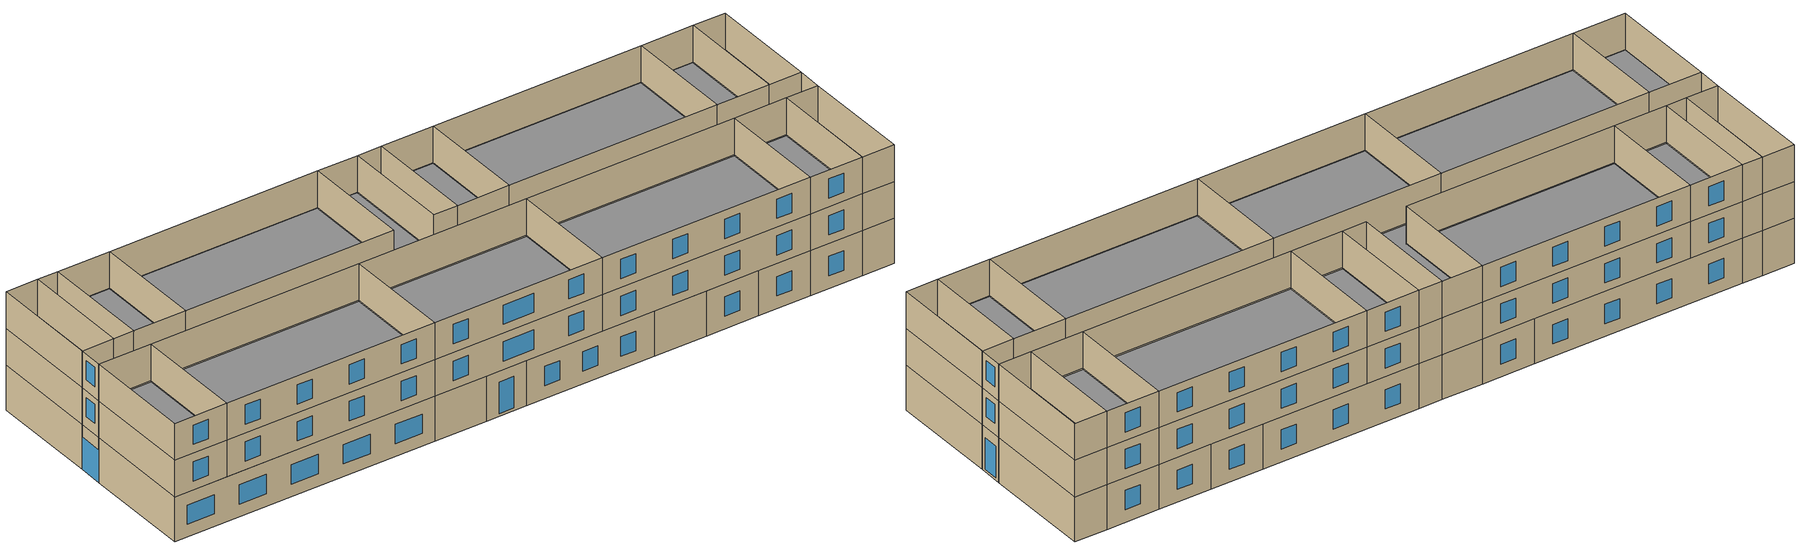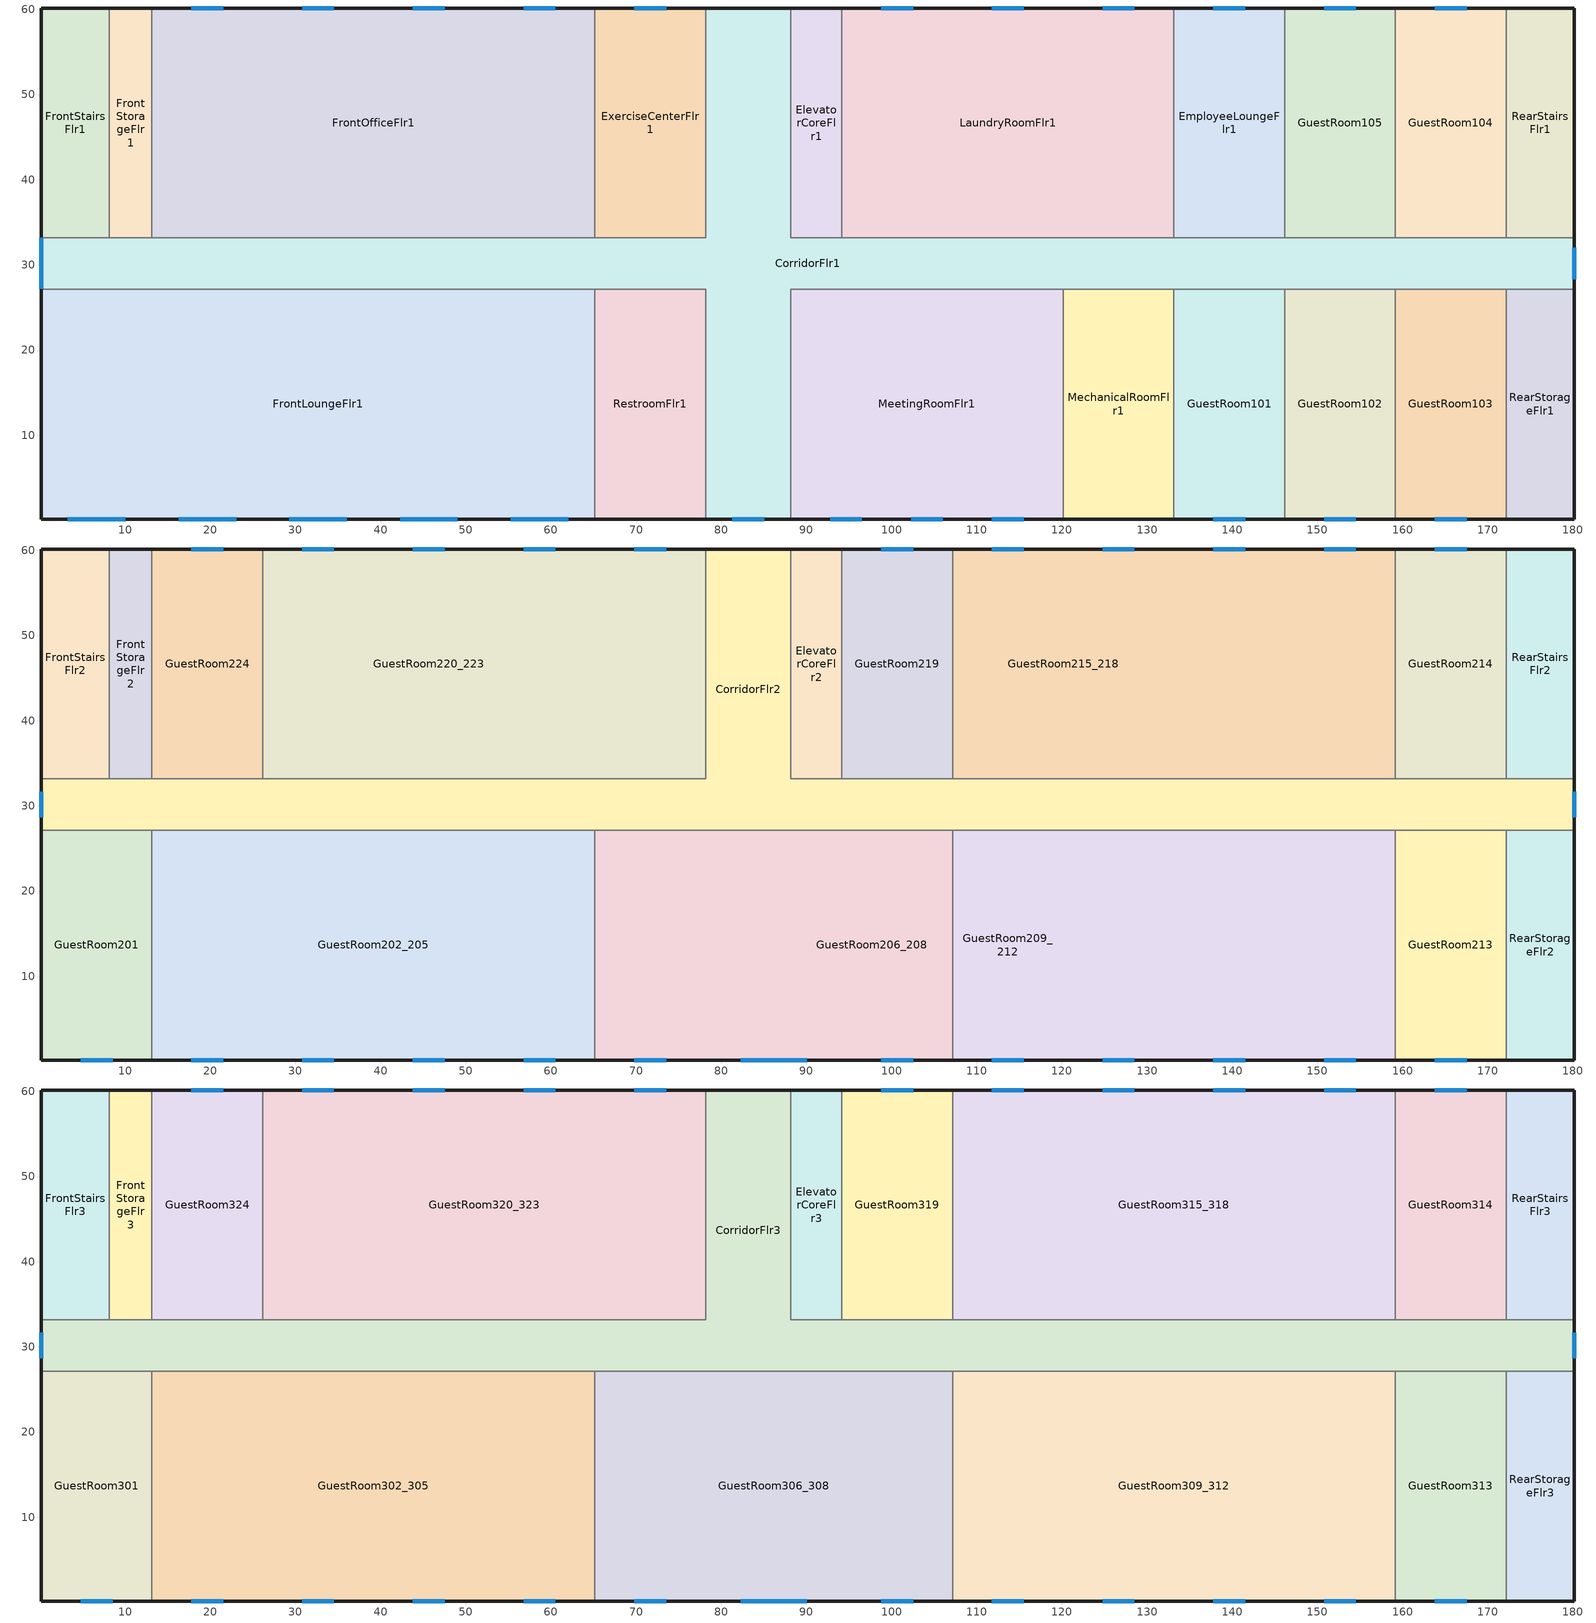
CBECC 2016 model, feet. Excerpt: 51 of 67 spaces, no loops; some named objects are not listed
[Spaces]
CorridorFlr1
 floor outside (Base_CZ12-NonresOtherFloorU071): 88.16,60.16 88.16,33.16 180.16,33.16 180.16,27.16 88.16,27.16 88.16,0.16 78.16,0.16 78.16,27.16 0.16,27.16 0.16,33.16 78.16,33.16 78.16,60.16 z0
 wall outside (Base_CZ12-NonresMetalFrameWallU062): 88.16,60.16 78.16,60.16 / 0.16,33.16 0.16,27.16 / 78.16,0.16 88.16,0.16 / 180.16,27.16 180.16,33.16 z0:11
 wall to RearStairsFlr1 (NACM_Interior Wall): 180.16,33.16 172.16,33.16 z0:11
 wall to ExerciseCenterFlr1 (NACM_Interior Wall): 78.16,60.16 78.16,33.16 65.16,33.16 z0:11
 wall to FrontOfficeFlr1 (NACM_Interior Wall): 65.16,33.16 13.16,33.16 z0:11
 wall to FrontStorageFlr1 (NACM_Interior Wall): 13.16,33.16 8.16,33.16 z0:11
 wall to FrontStairsFlr1 (NACM_Interior Wall): 8.16,33.16 0.16,33.16 z0:11
 wall to FrontLoungeFlr1 (NACM_Interior Wall): 0.16,27.16 65.16,27.16 z0:11
 wall to RestroomFlr1 (NACM_Interior Wall): 65.16,27.16 78.16,27.16 78.16,0.16 z0:11
 wall to MeetingRoomFlr1 (NACM_Interior Wall): 88.16,0.16 88.16,27.16 120.16,27.16 z0:11
 wall to MechanicalRoomFlr1 (NACM_Interior Wall): 120.16,27.16 133.16,27.16 z0:11
 wall to GuestRoom101 (NACM_Interior Wall): 133.16,27.16 146.16,27.16 z0:11
 wall to GuestRoom102 (NACM_Interior Wall): 146.16,27.16 159.16,27.16 z0:11
 wall to GuestRoom103 (NACM_Interior Wall): 159.16,27.16 172.16,27.16 z0:11
 wall to RearStorageFlr1 (NACM_Interior Wall): 172.16,27.16 180.16,27.16 z0:11
 wall to GuestRoom104 (NACM_Interior Wall): 172.16,33.16 159.16,33.16 z0:11
 wall to GuestRoom105 (NACM_Interior Wall): 159.16,33.16 146.16,33.16 z0:11
 wall to EmployeeLoungeFlr1 (NACM_Interior Wall): 146.16,33.16 133.16,33.16 z0:11
 wall to LaundryRoomFlr1 (NACM_Interior Wall): 133.16,33.16 94.16,33.16 z0:11
 wall to ElevatorCoreFlr1 (NACM_Interior Wall): 94.16,33.16 88.16,33.16 88.16,60.16 z0:11
 window (Base_AllCZ_FixedWinU36_NRes): 0.16,33.16 0.16,27.17 z0.01:7.99; 81.29,0.16 85.03,0.16 / 180.16,28.29 180.16,32.03 z0.63:8.37
RearStairsFlr1
 floor outside (Base_CZ12-NonresOtherFloorU071): 180.16,60.16 180.16,33.16 172.16,33.16 172.16,60.16 z0
 wall outside (Base_CZ12-NonresMetalFrameWallU062): 180.16,33.16 180.16,60.16 172.16,60.16 z0:11
 wall to GuestRoom104 (NACM_Interior Wall): 172.16,60.16 172.16,33.16 z0:11
ExerciseCenterFlr1
 floor outside (Base_CZ12-NonresOtherFloorU071): 78.16,60.16 78.16,33.16 65.16,33.16 65.16,60.16 z0
 wall outside (Base_CZ12-NonresMetalFrameWallU062): 78.16,60.16 65.16,60.16 z0:11
 wall to FrontOfficeFlr1 (NACM_Interior Wall): 65.16,60.16 65.16,33.16 z0:11
 window (Base_AllCZ_FixedWinU36_NRes): 73.53,60.16 69.79,60.16 z3.13:7.87
FrontOfficeFlr1
 floor outside (Base_CZ12-NonresOtherFloorU071): 65.16,60.16 65.16,33.16 13.16,33.16 13.16,60.16 z0
 wall outside (Base_CZ12-NonresMetalFrameWallU062): 65.16,60.16 13.16,60.16 z0:11
 wall to FrontStorageFlr1 (NACM_Interior Wall): 13.16,60.16 13.16,33.16 z0:11
 window (Base_AllCZ_FixedWinU36_NRes): 60.53,60.16 56.79,60.16 / 47.53,60.16 43.79,60.16 / 34.53,60.16 30.79,60.16 / 21.53,60.16 17.79,60.16 z3.13:7.87
FrontStorageFlr1
 floor outside (Base_CZ12-NonresOtherFloorU071): 13.16,60.16 13.16,33.16 8.16,33.16 8.16,60.16 z0
 wall outside (Base_CZ12-NonresMetalFrameWallU062): 13.16,60.16 8.16,60.16 z0:11
 wall to FrontStairsFlr1 (NACM_Interior Wall): 8.16,60.16 8.16,33.16 z0:11
FrontStairsFlr1
 floor outside (Base_CZ12-NonresOtherFloorU071): 8.16,60.16 8.16,33.16 0.16,33.16 0.16,60.16 z0
 wall outside (Base_CZ12-NonresMetalFrameWallU062): 8.16,60.16 0.16,60.16 0.16,33.16 z0:11
FrontLoungeFlr1
 floor outside (Base_CZ12-NonresOtherFloorU071): 65.16,27.16 65.16,0.16 0.16,0.16 0.16,27.16 z0
 wall outside (Base_CZ12-NonresMetalFrameWallU062): 0.16,27.16 0.16,0.16 65.16,0.16 z0:11
 wall to RestroomFlr1 (NACM_Interior Wall): 65.16,0.16 65.16,27.16 z0:11
 window (Base_AllCZ_FixedWinU36_NRes): 3.29,0.16 10.03,0.16 / 16.29,0.16 23.03,0.16 / 29.29,0.16 36.03,0.16 / 42.29,0.16 49.03,0.16 / 55.29,0.16 62.03,0.16 z3.13:7.87
RestroomFlr1
 floor outside (Base_CZ12-NonresOtherFloorU071): 78.16,27.16 78.16,0.16 65.16,0.16 65.16,27.16 z0
 wall outside (Base_CZ12-NonresMetalFrameWallU062): 65.16,0.16 78.16,0.16 z0:11
MeetingRoomFlr1
 floor outside (Base_CZ12-NonresOtherFloorU071): 120.16,27.16 120.16,0.16 88.16,0.16 88.16,27.16 z0
 wall outside (Base_CZ12-NonresMetalFrameWallU062): 88.16,0.16 120.16,0.16 z0:11
 wall to MechanicalRoomFlr1 (NACM_Interior Wall): 120.16,0.16 120.16,27.16 z0:11
 window (Base_AllCZ_FixedWinU36_NRes): 92.79,0.16 96.53,0.16 / 111.79,0.16 115.53,0.16 / 102.29,0.16 106.03,0.16 z3.13:7.87
MechanicalRoomFlr1
 floor outside (Base_CZ12-NonresOtherFloorU071): 133.16,27.16 133.16,0.16 120.16,0.16 120.16,27.16 z0
 wall outside (Base_CZ12-NonresMetalFrameWallU062): 120.16,0.16 133.16,0.16 z0:11
 wall to GuestRoom101 (NACM_Interior Wall): 133.16,0.16 133.16,27.16 z0:11
GuestRoom101
 floor outside (Base_CZ12-ResOtherFloorU039): 146.16,27.16 146.16,0.16 133.16,0.16 133.16,27.16 z0
 wall outside (Base_CZ12-ResMetalFrameWallU069): 133.16,0.16 146.16,0.16 z0:11
 wall to GuestRoom102 (NACM_Interior Wall): 146.16,0.16 146.16,27.16 z0:11
 window (Base_AllCZ_FixedWinU36_Res): 137.79,0.16 141.53,0.16 z3.13:7.87
GuestRoom102
 floor outside (Base_CZ12-ResOtherFloorU039): 159.16,27.16 159.16,0.16 146.16,0.16 146.16,27.16 z0
 wall outside (Base_CZ12-ResMetalFrameWallU069): 146.16,0.16 159.16,0.16 z0:11
 wall to GuestRoom103 (NACM_Interior Wall): 159.16,0.16 159.16,27.16 z0:11
 window (Base_AllCZ_FixedWinU36_Res): 150.79,0.16 154.53,0.16 z3.13:7.87
GuestRoom103
 floor outside (Base_CZ12-ResOtherFloorU039): 172.16,27.16 172.16,0.16 159.16,0.16 159.16,27.16 z0
 wall outside (Base_CZ12-ResMetalFrameWallU069): 159.16,0.16 172.16,0.16 z0:11
 wall to RearStorageFlr1 (NACM_Interior Wall): 172.16,0.16 172.16,27.16 z0:11
 window (Base_AllCZ_FixedWinU36_Res): 163.79,0.16 167.53,0.16 z3.13:7.87
RearStorageFlr1
 floor outside (Base_CZ12-NonresOtherFloorU071): 180.16,27.16 180.16,0.16 172.16,0.16 172.16,27.16 z0
 wall outside (Base_CZ12-NonresMetalFrameWallU062): 172.16,0.16 180.16,0.16 180.16,27.16 z0:11
GuestRoom104
 floor outside (Base_CZ12-ResOtherFloorU039): 172.16,60.16 172.16,33.16 159.16,33.16 159.16,60.16 z0
 wall outside (Base_CZ12-ResMetalFrameWallU069): 172.16,60.16 159.16,60.16 z0:11
 wall to GuestRoom105 (NACM_Interior Wall): 159.16,60.16 159.16,33.16 z0:11
 window (Base_AllCZ_FixedWinU36_Res): 167.53,60.16 163.79,60.16 z3.13:7.87
GuestRoom105
 floor outside (Base_CZ12-ResOtherFloorU039): 159.16,60.16 159.16,33.16 146.16,33.16 146.16,60.16 z0
 wall outside (Base_CZ12-ResMetalFrameWallU069): 159.16,60.16 146.16,60.16 z0:11
 wall to EmployeeLoungeFlr1 (NACM_Interior Wall): 146.16,60.16 146.16,33.16 z0:11
 window (Base_AllCZ_FixedWinU36_Res): 154.53,60.16 150.79,60.16 z3.13:7.87
EmployeeLoungeFlr1
 floor outside (Base_CZ12-NonresOtherFloorU071): 146.16,60.16 146.16,33.16 133.16,33.16 133.16,60.16 z0
 wall outside (Base_CZ12-NonresMetalFrameWallU062): 146.16,60.16 133.16,60.16 z0:11
 wall to LaundryRoomFlr1 (NACM_Interior Wall): 133.16,60.16 133.16,33.16 z0:11
 window (Base_AllCZ_FixedWinU36_NRes): 141.53,60.16 137.79,60.16 z3.13:7.87
LaundryRoomFlr1
 floor outside (Base_CZ12-NonresOtherFloorU071): 133.16,60.16 133.16,33.16 94.16,33.16 94.16,60.16 z0
 wall outside (Base_CZ12-NonresMetalFrameWallU062): 133.16,60.16 94.16,60.16 z0:11
 wall to ElevatorCoreFlr1 (NACM_Interior Wall): 94.16,60.16 94.16,33.16 z0:11
 window (Base_AllCZ_FixedWinU36_NRes): 128.53,60.16 124.79,60.16 / 115.53,60.16 111.79,60.16 / 102.53,60.16 98.79,60.16 z3.13:7.87
ElevatorCoreFlr1
 floor outside (Base_CZ12-NonresOtherFloorU071): 94.16,60.16 94.16,33.16 88.16,33.16 88.16,60.16 z0
 wall outside (Base_CZ12-NonresMetalFrameWallU062): 94.16,60.16 88.16,60.16 z0:11
CorridorFlr2
 floor to CorridorFlr1 (NACM_Interior Floor): 88.16,60.16 88.16,33.16 180.16,33.16 180.16,27.16 0.16,27.16 0.16,33.16 78.16,33.16 78.16,60.16 z11
 wall outside (Base_CZ12-NonresMetalFrameWallU062): 0.16,33.16 0.16,27.16 / 180.16,27.16 180.16,33.16 / 88.16,60.16 78.16,60.16 z11:20
 wall to RearStairsFlr2 (NACM_Interior Wall): 180.16,33.16 172.16,33.16 z11:20
 wall to GuestRoom220_223 (NACM_Interior Wall): 78.16,60.16 78.16,33.16 26.16,33.16 z11:20
 wall to GuestRoom224 (NACM_Interior Wall): 26.16,33.16 13.16,33.16 z11:20
 wall to FrontStorageFlr2 (NACM_Interior Wall): 13.16,33.16 8.16,33.16 z11:20
 wall to FrontStairsFlr2 (NACM_Interior Wall): 8.16,33.16 0.16,33.16 z11:20
 wall to GuestRoom201 (NACM_Interior Wall): 0.16,27.16 13.16,27.16 z11:20
 wall to GuestRoom202_205 (NACM_Interior Wall): 13.16,27.16 65.16,27.16 z11:20
 wall to GuestRoom206_208 (NACM_Interior Wall): 65.16,27.16 107.16,27.16 z11:20
 wall to GuestRoom209_212 (NACM_Interior Wall): 107.16,27.16 159.16,27.16 z11:20
 wall to GuestRoom213 (NACM_Interior Wall): 159.16,27.16 172.16,27.16 z11:20
 wall to RearStorageFlr2 (NACM_Interior Wall): 172.16,27.16 180.16,27.16 z11:20
 wall to GuestRoom214 (NACM_Interior Wall): 172.16,33.16 159.16,33.16 z11:20
 wall to GuestRoom215_218 (NACM_Interior Wall): 159.16,33.16 107.16,33.16 z11:20
 wall to GuestRoom219 (NACM_Interior Wall): 107.16,33.16 94.16,33.16 z11:20
 wall to ElevatorCoreFlr2 (NACM_Interior Wall): 94.16,33.16 88.16,33.16 88.16,60.16 z11:20
 window (Base_AllCZ_FixedWinU36_NRes): 0.16,31.68 0.16,28.65 / 180.16,28.65 180.16,31.68 z13.76:18.41
RearStairsFlr2
 floor to RearStairsFlr1 (NACM_Interior Floor): 180.16,60.16 180.16,33.16 172.16,33.16 172.16,60.16 z11
 wall outside (Base_CZ12-NonresMetalFrameWallU062): 180.16,33.16 180.16,60.16 172.16,60.16 z11:20
 wall to GuestRoom214 (NACM_Interior Wall): 172.16,60.16 172.16,33.16 z11:20
GuestRoom220_223
 floor to ExerciseCenterFlr1 (NACM_Interior Floor): 78.16,60.16 78.16,33.16 65.16,33.16 65.16,60.16 z11
 floor to FrontOfficeFlr1 (NACM_Interior Floor): 65.16,60.16 65.16,33.16 26.16,33.16 26.16,60.16 z11
 wall outside (Base_CZ12-ResMetalFrameWallU069): 78.16,60.16 26.16,60.16 z11:20
 wall to GuestRoom224 (NACM_Interior Wall): 26.16,60.16 26.16,33.16 z11:20
 window (Base_AllCZ_FixedWinU36_Res): 73.53,60.16 69.79,60.16 / 60.53,60.16 56.79,60.16 / 47.53,60.16 43.79,60.16 / 34.53,60.16 30.79,60.16 z13.13:17.87
GuestRoom224
 floor to FrontOfficeFlr1 (NACM_Interior Floor): 26.16,60.16 26.16,33.16 13.16,33.16 13.16,60.16 z11
 wall outside (Base_CZ12-ResMetalFrameWallU069): 26.16,60.16 13.16,60.16 z11:20
 wall to FrontStorageFlr2 (NACM_Interior Wall): 13.16,60.16 13.16,33.16 z11:20
 window (Base_AllCZ_FixedWinU36_Res): 21.53,60.16 17.79,60.16 z13.13:17.87
FrontStorageFlr2
 floor to FrontStorageFlr1 (NACM_Interior Floor): 13.16,60.16 13.16,33.16 8.16,33.16 8.16,60.16 z11
 wall outside (Base_CZ12-NonresMetalFrameWallU062): 13.16,60.16 8.16,60.16 z11:20
 wall to FrontStairsFlr2 (NACM_Interior Wall): 8.16,60.16 8.16,33.16 z11:20
FrontStairsFlr2
 floor to FrontStairsFlr1 (NACM_Interior Floor): 8.16,60.16 8.16,33.16 0.16,33.16 0.16,60.16 z11
 wall outside (Base_CZ12-NonresMetalFrameWallU062): 8.16,60.16 0.16,60.16 0.16,33.16 z11:20
GuestRoom201
 floor to FrontLoungeFlr1 (NACM_Interior Floor): 13.16,27.16 13.16,0.16 0.16,0.16 0.16,27.16 z11
 wall outside (Base_CZ12-ResMetalFrameWallU069): 0.16,27.16 0.16,0.16 13.16,0.16 z11:20
 wall to GuestRoom202_205 (NACM_Interior Wall): 13.16,0.16 13.16,27.16 z11:20
 window (Base_AllCZ_FixedWinU36_Res): 4.79,0.16 8.53,0.16 z13.13:17.87
GuestRoom202_205
 floor to FrontLoungeFlr1 (NACM_Interior Floor): 65.16,27.16 65.16,0.16 13.16,0.16 13.16,27.16 z11
 wall outside (Base_CZ12-ResMetalFrameWallU069): 13.16,0.16 65.16,0.16 z11:20
 wall to GuestRoom206_208 (NACM_Interior Wall): 65.16,0.16 65.16,27.16 z11:20
 window (Base_AllCZ_FixedWinU36_Res): 17.79,0.16 21.53,0.16 / 30.79,0.16 34.53,0.16 / 43.79,0.16 47.53,0.16 / 56.79,0.16 60.53,0.16 z13.13:17.87
GuestRoom206_208
 floor to CorridorFlr1 (NACM_Interior Floor): 88.16,27.16 88.16,0.16 78.16,0.16 78.16,27.16 z11
 floor to RestroomFlr1 (NACM_Interior Floor): 78.16,27.16 78.16,0.16 65.16,0.16 65.16,27.16 z11
 floor to MeetingRoomFlr1 (NACM_Interior Floor): 107.16,27.16 107.16,0.16 88.16,0.16 88.16,27.16 z11
 wall outside (Base_CZ12-ResMetalFrameWallU069): 65.16,0.16 107.16,0.16 z11:20
 wall to GuestRoom209_212 (NACM_Interior Wall): 107.16,0.16 107.16,27.16 z11:20
 window (Base_AllCZ_FixedWinU36_Res): 69.79,0.16 73.53,0.16 / 82.29,0.16 90.03,0.16 / 98.79,0.16 102.53,0.16 z13.13:17.87
GuestRoom209_212
 floor to MeetingRoomFlr1 (NACM_Interior Floor): 120.16,27.16 120.16,0.16 107.16,0.16 107.16,27.16 z11
 floor to MechanicalRoomFlr1 (NACM_Interior Floor): 133.16,27.16 133.16,0.16 120.16,0.16 120.16,27.16 z11
 floor to GuestRoom101 (NACM_Interior Floor): 146.16,27.16 146.16,0.16 133.16,0.16 133.16,27.16 z11
 floor to GuestRoom102 (NACM_Interior Floor): 159.16,27.16 159.16,0.16 146.16,0.16 146.16,27.16 z11
 wall outside (Base_CZ12-ResMetalFrameWallU069): 107.16,0.16 159.16,0.16 z11:20
 wall to GuestRoom213 (NACM_Interior Wall): 159.16,0.16 159.16,27.16 z11:20
 window (Base_AllCZ_FixedWinU36_Res): 111.79,0.16 115.53,0.16 / 124.79,0.16 128.53,0.16 / 137.79,0.16 141.53,0.16 / 150.79,0.16 154.53,0.16 z13.13:17.87
GuestRoom213
 floor to GuestRoom103 (NACM_Interior Floor): 172.16,27.16 172.16,0.16 159.16,0.16 159.16,27.16 z11
 wall outside (Base_CZ12-ResMetalFrameWallU069): 159.16,0.16 172.16,0.16 z11:20
 wall to RearStorageFlr2 (NACM_Interior Wall): 172.16,0.16 172.16,27.16 z11:20
 window (Base_AllCZ_FixedWinU36_Res): 163.79,0.16 167.53,0.16 z13.13:17.87
RearStorageFlr2
 floor to RearStorageFlr1 (NACM_Interior Floor): 180.16,27.16 180.16,0.16 172.16,0.16 172.16,27.16 z11
 wall outside (Base_CZ12-NonresMetalFrameWallU062): 172.16,0.16 180.16,0.16 180.16,27.16 z11:20
GuestRoom214
 floor to GuestRoom104 (NACM_Interior Floor): 172.16,60.16 172.16,33.16 159.16,33.16 159.16,60.16 z11
 wall outside (Base_CZ12-ResMetalFrameWallU069): 172.16,60.16 159.16,60.16 z11:20
 wall to GuestRoom215_218 (NACM_Interior Wall): 159.16,60.16 159.16,33.16 z11:20
 window (Base_AllCZ_FixedWinU36_Res): 167.53,60.16 163.79,60.16 z13.13:17.87
GuestRoom215_218
 floor to GuestRoom105 (NACM_Interior Floor): 159.16,60.16 159.16,33.16 146.16,33.16 146.16,60.16 z11
 floor to EmployeeLoungeFlr1 (NACM_Interior Floor): 146.16,60.16 146.16,33.16 133.16,33.16 133.16,60.16 z11
 floor to LaundryRoomFlr1 (NACM_Interior Floor): 133.16,60.16 133.16,33.16 107.16,33.16 107.16,60.16 z11
 wall outside (Base_CZ12-ResMetalFrameWallU069): 159.16,60.16 107.16,60.16 z11:20
 wall to GuestRoom219 (NACM_Interior Wall): 107.16,60.16 107.16,33.16 z11:20
 window (Base_AllCZ_FixedWinU36_Res): 154.53,60.16 150.79,60.16 / 141.53,60.16 137.79,60.16 / 128.53,60.16 124.79,60.16 / 115.53,60.16 111.79,60.16 z13.13:17.87
GuestRoom219
 floor to LaundryRoomFlr1 (NACM_Interior Floor): 107.16,60.16 107.16,33.16 94.16,33.16 94.16,60.16 z11
 wall outside (Base_CZ12-ResMetalFrameWallU069): 107.16,60.16 94.16,60.16 z11:20
 wall to ElevatorCoreFlr2 (NACM_Interior Wall): 94.16,60.16 94.16,33.16 z11:20
 window (Base_AllCZ_FixedWinU36_Res): 102.53,60.16 98.79,60.16 z13.13:17.87
ElevatorCoreFlr2
 floor to ElevatorCoreFlr1 (NACM_Dropped Ceiling): 94.16,60.16 94.16,33.16 88.16,33.16 88.16,60.16 z11
 wall outside (Base_CZ12-ResMetalFrameWallU069): 94.16,60.16 88.16,60.16 z11:20
CorridorFlr3
 floor to CorridorFlr2 (NACM_Interior Floor): 88.16,60.16 88.16,33.16 180.16,33.16 180.16,27.16 0.16,27.16 0.16,33.16 78.16,33.16 78.16,60.16 z20
 wall outside (Base_CZ12-NonresMetalFrameWallU062): 0.16,33.16 0.16,27.16 / 180.16,27.16 180.16,33.16 / 88.16,60.16 78.16,60.16 z20:29
 wall to RearStairsFlr3 (NACM_Interior Wall): 180.16,33.16 172.16,33.16 z20:29
 wall to GuestRoom320_323 (NACM_Interior Wall): 78.16,60.16 78.16,33.16 26.16,33.16 z20:29
 wall to GuestRoom324 (NACM_Interior Wall): 26.16,33.16 13.16,33.16 z20:29
 wall to FrontStorageFlr3 (NACM_Interior Wall): 13.16,33.16 8.16,33.16 z20:29
 wall to FrontStairsFlr3 (NACM_Interior Wall): 8.16,33.16 0.16,33.16 z20:29
 wall to GuestRoom301 (NACM_Interior Wall): 0.16,27.16 13.16,27.16 z20:29
 wall to GuestRoom302_305 (NACM_Interior Wall): 13.16,27.16 65.16,27.16 z20:29
 wall to GuestRoom306_308 (NACM_Interior Wall): 65.16,27.16 107.16,27.16 z20:29
 wall to GuestRoom309_312 (NACM_Interior Wall): 107.16,27.16 159.16,27.16 z20:29
 wall to GuestRoom313 (NACM_Interior Wall): 159.16,27.16 172.16,27.16 z20:29
 wall to RearStorageFlr3 (NACM_Interior Wall): 172.16,27.16 180.16,27.16 z20:29
 wall to GuestRoom314 (NACM_Interior Wall): 172.16,33.16 159.16,33.16 z20:29
 wall to GuestRoom315_318 (NACM_Interior Wall): 159.16,33.16 107.16,33.16 z20:29
 wall to GuestRoom319 (NACM_Interior Wall): 107.16,33.16 94.16,33.16 z20:29
 wall to ElevatorCoreFlr3 (NACM_Interior Wall): 94.16,33.16 88.16,33.16 88.16,60.16 z20:29
 window (Base_AllCZ_FixedWinU36_NRes): 0.16,31.68 0.16,28.65 / 180.16,28.65 180.16,31.68 z22.76:27.41
RearStairsFlr3
 floor to RearStairsFlr2 (NACM_Interior Floor): 180.16,60.16 180.16,33.16 172.16,33.16 172.16,60.16 z20
 wall outside (Base_CZ12-NonresMetalFrameWallU062): 180.16,33.16 180.16,60.16 172.16,60.16 z20:29
 wall to GuestRoom314 (NACM_Interior Wall): 172.16,60.16 172.16,33.16 z20:29
GuestRoom320_323
 floor to GuestRoom220_223 (NACM_Interior Floor): 78.16,60.16 78.16,33.16 26.16,33.16 26.16,60.16 z20
 wall outside (Base_CZ12-ResMetalFrameWallU069): 78.16,60.16 26.16,60.16 z20:29
 wall to GuestRoom324 (NACM_Interior Wall): 26.16,60.16 26.16,33.16 z20:29
 window (Base_AllCZ_FixedWinU36_Res): 73.53,60.16 69.79,60.16 / 60.53,60.16 56.79,60.16 / 47.53,60.16 43.79,60.16 / 34.53,60.16 30.79,60.16 z22.13:26.87
GuestRoom324
 floor to GuestRoom224 (NACM_Interior Floor): 26.16,60.16 26.16,33.16 13.16,33.16 13.16,60.16 z20
 wall outside (Base_CZ12-ResMetalFrameWallU069): 26.16,60.16 13.16,60.16 z20:29
 wall to FrontStorageFlr3 (NACM_Interior Wall): 13.16,60.16 13.16,33.16 z20:29
 window (Base_AllCZ_FixedWinU36_Res): 21.53,60.16 17.79,60.16 z22.13:26.87
FrontStorageFlr3
 floor to FrontStorageFlr2 (NACM_Interior Floor): 13.16,60.16 13.16,33.16 8.16,33.16 8.16,60.16 z20
 wall outside (Base_CZ12-NonresMetalFrameWallU062): 13.16,60.16 8.16,60.16 z20:29
 wall to FrontStairsFlr3 (NACM_Interior Wall): 8.16,60.16 8.16,33.16 z20:29
FrontStairsFlr3
 floor to FrontStairsFlr2 (NACM_Interior Floor): 8.16,60.16 8.16,33.16 0.16,33.16 0.16,60.16 z20
 wall outside (Base_CZ12-NonresMetalFrameWallU062): 8.16,60.16 0.16,60.16 0.16,33.16 z20:29
GuestRoom301
 floor to GuestRoom201 (NACM_Interior Floor): 13.16,27.16 13.16,0.16 0.16,0.16 0.16,27.16 z20
 wall outside (Base_CZ12-ResMetalFrameWallU069): 0.16,27.16 0.16,0.16 13.16,0.16 z20:29
 wall to GuestRoom302_305 (NACM_Interior Wall): 13.16,0.16 13.16,27.16 z20:29
 window (Base_AllCZ_FixedWinU36_Res): 4.79,0.16 8.53,0.16 z22.13:26.87
GuestRoom302_305
 floor to GuestRoom202_205 (NACM_Interior Floor): 65.16,27.16 65.16,0.16 13.16,0.16 13.16,27.16 z20
 wall outside (Base_CZ12-ResMetalFrameWallU069): 13.16,0.16 65.16,0.16 z20:29
 wall to GuestRoom306_308 (NACM_Interior Wall): 65.16,0.16 65.16,27.16 z20:29
 window (Base_AllCZ_FixedWinU36_Res): 17.79,0.16 21.53,0.16 / 30.79,0.16 34.53,0.16 / 43.79,0.16 47.53,0.16 / 56.79,0.16 60.53,0.16 z22.13:26.87
GuestRoom306_308
 floor to GuestRoom206_208 (NACM_Interior Floor): 107.16,27.16 107.16,0.16 65.16,0.16 65.16,27.16 z20
 wall outside (Base_CZ12-ResMetalFrameWallU069): 65.16,0.16 107.16,0.16 z20:29
 wall to GuestRoom309_312 (NACM_Interior Wall): 107.16,0.16 107.16,27.16 z20:29
 window (Base_AllCZ_FixedWinU36_Res): 69.79,0.16 73.53,0.16 / 82.29,0.16 90.03,0.16 / 98.79,0.16 102.53,0.16 z22.13:26.87
GuestRoom309_312
 floor to GuestRoom209_212 (NACM_Interior Floor): 159.16,27.16 159.16,0.16 107.16,0.16 107.16,27.16 z20
 wall outside (Base_CZ12-ResMetalFrameWallU069): 107.16,0.16 159.16,0.16 z20:29
 wall to GuestRoom313 (NACM_Interior Wall): 159.16,0.16 159.16,27.16 z20:29
 window (Base_AllCZ_FixedWinU36_Res): 111.79,0.16 115.53,0.16 / 124.79,0.16 128.53,0.16 / 137.79,0.16 141.53,0.16 / 150.79,0.16 154.53,0.16 z22.13:26.87
GuestRoom313
 floor to GuestRoom213 (NACM_Interior Floor): 172.16,27.16 172.16,0.16 159.16,0.16 159.16,27.16 z20
 wall outside (Base_CZ12-ResMetalFrameWallU069): 159.16,0.16 172.16,0.16 z20:29
 wall to RearStorageFlr3 (NACM_Interior Wall): 172.16,0.16 172.16,27.16 z20:29
 window (Base_AllCZ_FixedWinU36_Res): 163.79,0.16 167.53,0.16 z22.13:26.87
RearStorageFlr3
 floor to RearStorageFlr2 (NACM_Interior Floor): 180.16,27.16 180.16,0.16 172.16,0.16 172.16,27.16 z20
 wall outside (Base_CZ12-NonresMetalFrameWallU062): 172.16,0.16 180.16,0.16 180.16,27.16 z20:29
GuestRoom314
 floor to GuestRoom214 (NACM_Interior Floor): 172.16,60.16 172.16,33.16 159.16,33.16 159.16,60.16 z20
 wall outside (Base_CZ12-ResMetalFrameWallU069): 172.16,60.16 159.16,60.16 z20:29
 wall to GuestRoom315_318 (NACM_Interior Wall): 159.16,60.16 159.16,33.16 z20:29
 window (Base_AllCZ_FixedWinU36_Res): 167.53,60.16 163.79,60.16 z22.13:26.87
GuestRoom315_318
 floor to GuestRoom215_218 (NACM_Interior Floor): 159.16,60.16 159.16,33.16 107.16,33.16 107.16,60.16 z20
 wall outside (Base_CZ12-ResMetalFrameWallU069): 159.16,60.16 107.16,60.16 z20:29
 wall to GuestRoom319 (NACM_Interior Wall): 107.16,60.16 107.16,33.16 z20:29
 window (Base_AllCZ_FixedWinU36_Res): 154.53,60.16 150.79,60.16 / 141.53,60.16 137.79,60.16 / 128.53,60.16 124.79,60.16 / 115.53,60.16 111.79,60.16 z22.13:26.87
GuestRoom319
 floor to GuestRoom219 (NACM_Interior Floor): 107.16,60.16 107.16,33.16 94.16,33.16 94.16,60.16 z20
 wall outside (Base_CZ12-ResMetalFrameWallU069): 107.16,60.16 94.16,60.16 z20:29
 wall to ElevatorCoreFlr3 (NACM_Interior Wall): 94.16,60.16 94.16,33.16 z20:29
 window (Base_AllCZ_FixedWinU36_Res): 102.53,60.16 98.79,60.16 z22.13:26.87
ElevatorCoreFlr3
 floor to ElevatorCoreFlr2 (NACM_Dropped Ceiling): 94.16,60.16 94.16,33.16 88.16,33.16 88.16,60.16 z20
 wall outside (Base_CZ12-ResMetalFrameWallU069): 94.16,60.16 88.16,60.16 z20:29
[Proj]
070012-HotSml-CECStd16: ZipCode=95814; DebugScreen=1
[Bldg]
Hotel Small: TotStoryCnt=4; AboveGrdStoryCnt=4; HotelMotelGuestRmCnt=77
[ConsAssm]
Name | CompatibleSurfType | MatRef[1] | MatRef[2] | MatRef[3] | MatRef[4] | MatRef[5] | MatRef[6] | MatRef[7]
Base_CZ12-NonresMetalFrameWallU062 | ExteriorWall | Stucco - 7/8 in. | Compliance Insulation R13.99 | Air - Metal Wall Framing - 16 or 24 in. OC | Gypsum Board - 1/2 in.
Base_CZ12-ResMetalFrameWallU069 | ExteriorWall | Stucco - 7/8 in. | Compliance Insulation R10.06 | Compliance Insulation R2.00 | Compliance Insulation R0.20 | Compliance Insulation R0.10 | Air - Metal Wall Framing - 16 or 24 in. OC | Gypsum Board - 1/2 in.
NACM_Interior Wall | InteriorWall | Gypsum Board - 5/8 in. | Air - Metal Wall Framing - 16 or 24 in. OC | Gypsum Board - 5/8 in.
Base_CZ12-NonresOtherFloorU071 | ExteriorFloor | Compliance Insulation R9.83 | Plywood - 5/8 in. | Carpet - 3/4 in.
Base_CZ12-ResOtherFloorU039 | ExteriorFloor | Compliance Insulation R21.39 | Plywood - 5/8 in. | Carpet - 3/4 in.
NACM_Interior Floor | InteriorFloor | Metal Deck - 1/16 in. | Concrete - 140 lb/ft3 - 4 in. | Carpet - 3/4 in.
NACM_Dropped Ceiling | InteriorFloor | Acoustic Tile - 3/4 in.
[Mat]
Name | CodeCat | CodeItem
Stucco - 7/8 in. | Plastering Materials | Stucco - 7/8 in.
Compliance Insulation R13.99 | Insulation Board | Compliance Insulation R13.99
Air - Metal Wall Framing - 16 or 24 in. OC | Air | Air - Metal Wall Framing - 16 or 24 in. OC
Gypsum Board - 1/2 in. | Bldg Board and Siding | Gypsum Board - 1/2 in.
Compliance Insulation R10.06 | Insulation Board | Compliance Insulation R10.06
Gypsum Board - 5/8 in. | Bldg Board and Siding | Gypsum Board - 5/8 in.
Plywood - 5/8 in. | Bldg Board and Siding | Plywood - 5/8 in.
Carpet - 3/4 in. | Finish Materials | Carpet - 3/4 in.
Compliance Insulation R21.39 | Insulation Board | Compliance Insulation R21.39
Concrete - 140 lb/ft3 - 4 in. | Concrete | Concrete - 140 lb/ft3 - 4 in.
Metal Deck - 1/16 in. | Bldg Board and Siding | Metal Deck - 1/16 in.
Acoustic Tile - 3/4 in. | Finish Materials | Acoustic Tile - 3/4 in.
Compliance Insulation R9.83 | Insulation Board | Compliance Insulation R9.83
Compliance Insulation R2.00 | Insulation Board | Compliance Insulation R2.00
Compliance Insulation R0.20 | Insulation Board | Compliance Insulation R0.20
Compliance Insulation R0.10 | Insulation Board | Compliance Insulation R0.10
[FenCons] FenType=VerticalFenestration; FenProdType=FixedWindow; AssmContext=Manufactured; CertificationMthd=NFRCRated; SHGC=0.25; UFactor=0.36; VT=0.42
Base_AllCZ_FixedWinU36_NRes; Base_AllCZ_FixedWinU36_Res
[Story]
Building Story 1; Building Story 2; Building Story 3
[Spc]
CorridorFlr1: Story=Building Story 1; ThrmlZnRef=CorridorFlr1 Thermal Zone; Vol=17820.3; SpcFuncDefaultsRef=Corridor/Stairwells/Support
ElevatorCoreFlr1: Story=Building Story 1; ThrmlZnRef=CorridorFlr1 Thermal Zone; Vol=1782; CondgType=IndirectlyConditioned; SpcFunc=Unoccupied-Exclude from Gross Floor Area
EmployeeLoungeFlr1: Story=Building Story 1; ThrmlZnRef=EmployeeLoungeFlr1 Thermal Zone; Vol=3861; SpcFuncDefaultsRef=Corridor/Stairwells/Support
ExerciseCenterFlr1: Story=Building Story 1; ThrmlZnRef=ExerciseCenterFlr1 Thermal Zone; Vol=3861; SpcFuncDefaultsRef=Corridor/Stairwells/Support
FrontLoungeFlr1: Story=Building Story 1; ThrmlZnRef=FrontLoungeFlr1 Thermal Zone; Vol=19306.4; SpcFuncDefaultsRef=Hotel Function; SecSide100PctControlled=1; SHWFluidSegRef=SHWSupply2
FrontOfficeFlr1: Story=Building Story 1; ThrmlZnRef=FrontOfficeFlr1 Thermal Zone; Vol=15444; SpcFuncDefaultsRef=Office; SecSide100PctControlled=1; SHWFluidSegRef=SHWSupply2
FrontStairsFlr1: Story=Building Story 1; ThrmlZnRef=FrontStairsFlr1 Thermal Zone; Vol=2376; SpcFuncDefaultsRef=Corridor/Stairwells/Support
FrontStorageFlr1: Story=Building Story 1; ThrmlZnRef=FrontStorageFlr1 Thermal Zone; Vol=1485; SpcFuncDefaultsRef=Corridor/Stairwells/Support
GuestRoom101: Story=Building Story 1; ThrmlZnRef=GuestRoom101 Thermal Zone; Vol=3861.28; SpcFuncDefaultsRef=Hotel Guest Room; ResDHWSysRef=GuestRm DHW Sys
GuestRoom102: Story=Building Story 1; ThrmlZnRef=GuestRoom102 Thermal Zone; Vol=3861.28; SpcFuncDefaultsRef=Hotel Guest Room; ResDHWSysRef=GuestRm DHW Sys
GuestRoom103: Story=Building Story 1; ThrmlZnRef=GuestRoom103 Thermal Zone; Vol=3861.28; SpcFuncDefaultsRef=Hotel Guest Room; ResDHWSysRef=GuestRm DHW Sys
GuestRoom104: Story=Building Story 1; ThrmlZnRef=GuestRoom104 Thermal Zone; Vol=3861; SpcFuncDefaultsRef=Hotel Guest Room; ResDHWSysRef=GuestRm DHW Sys
GuestRoom105: Story=Building Story 1; ThrmlZnRef=GuestRoom105 Thermal Zone; Vol=3861; SpcFuncDefaultsRef=Hotel Guest Room; ResDHWSysRef=GuestRm DHW Sys
LaundryRoomFlr1: Story=Building Story 1; ThrmlZnRef=LaundryRoomFlr1 Thermal Zone; Vol=11583; SpcFuncDefaultsRef=Laundry; SecSide100PctControlled=1; SHWFluidSegRef=SHWSupply2
MechanicalRoomFlr1: Story=Building Story 1; ThrmlZnRef=MechanicalRoomFlr1 Thermal Zone; Vol=3861.28; SpcFunc=Electrical, Mechanical, Telephone Rooms; SHWFluidSegRef=SHWSupply2; IntLPDReg=0
MeetingRoomFlr1: Story=Building Story 1; ThrmlZnRef=MeetingRoomFlr1 Thermal Zone; Vol=9504.69; SpcFuncDefaultsRef=Hotel Function; SecSide100PctControlled=1; SHWFluidSegRef=SHWSupply2
RearStairsFlr1: Story=Building Story 1; ThrmlZnRef=RearStairsFlr1 Thermal Zone; Vol=2376.58; SpcFuncDefaultsRef=Corridor/Stairwells/Support
RearStorageFlr1: Story=Building Story 1; ThrmlZnRef=RearStorageFlr1 Thermal Zone; Vol=2376.76; SpcFuncDefaultsRef=Corridor/Stairwells/Support
RestroomFlr1: Story=Building Story 1; ThrmlZnRef=RestroomFlr1 Thermal Zone; Vol=3861.28; SpcFuncDefaultsRef=Corridor/Stairwells/Support
CorridorFlr2: Story=Building Story 2; ThrmlZnRef=CorridorFlr2 Thermal Zone; Vol=12150.1; SpcFuncDefaultsRef=Corridor/Stairwells/Support
ElevatorCoreFlr2: Story=Building Story 2; ThrmlZnRef=CorridorFlr2 Thermal Zone; Vol=1458; CondgType=IndirectlyConditioned; SpcFunc=Unoccupied-Exclude from Gross Floor Area
FrontStairsFlr2: Story=Building Story 2; ThrmlZnRef=FrontStairsFlr2 Thermal Zone; Vol=1944; SpcFuncDefaultsRef=Corridor/Stairwells/Support
FrontStorageFlr2: Story=Building Story 2; ThrmlZnRef=FrontStorageFlr2 Thermal Zone; Vol=1215; SpcFuncDefaultsRef=Corridor/Stairwells/Support
GuestRoom201: Story=Building Story 2; ThrmlZnRef=GuestRoom201 Thermal Zone; Vol=3159.23; SpcFuncDefaultsRef=Hotel Guest Room; ResDHWSysRef=GuestRm DHW Sys
GuestRoom202_205: Story=Building Story 2; ThrmlZnRef=GuestRoom202_205 Thermal Zone; Vol=12636.9; SpcFuncDefaultsRef=Hotel Guest Room; ResDHWSysRef=GuestRm DHW Sys; HotelMotelGuestRmCnt=4
GuestRoom206_208: Story=Building Story 2; ThrmlZnRef=GuestRoom206_208 Thermal Zone; Vol=10206.7; SpcFuncDefaultsRef=Hotel Guest Room; ResDHWSysRef=GuestRm DHW Sys; HotelMotelGuestRmCnt=3
GuestRoom209_212: Story=Building Story 2; ThrmlZnRef=GuestRoom209_212 Thermal Zone; Vol=12636.9; SpcFuncDefaultsRef=Hotel Guest Room; ResDHWSysRef=GuestRm DHW Sys; HotelMotelGuestRmCnt=4
GuestRoom213: Story=Building Story 2; ThrmlZnRef=GuestRoom213 Thermal Zone; Vol=3159.23; SpcFuncDefaultsRef=Hotel Guest Room; ResDHWSysRef=GuestRm DHW Sys
GuestRoom214: Story=Building Story 2; ThrmlZnRef=GuestRoom214 Thermal Zone; Vol=3159; SpcFuncDefaultsRef=Hotel Guest Room; ResDHWSysRef=GuestRm DHW Sys
GuestRoom215_218: Story=Building Story 2; ThrmlZnRef=GuestRoom215_218 Thermal Zone; Vol=12636; SpcFuncDefaultsRef=Hotel Guest Room; ResDHWSysRef=GuestRm DHW Sys; HotelMotelGuestRmCnt=4
GuestRoom219: Story=Building Story 2; ThrmlZnRef=GuestRoom219 Thermal Zone; Vol=3159; SpcFuncDefaultsRef=Hotel Guest Room; ResDHWSysRef=GuestRm DHW Sys
GuestRoom220_223: Story=Building Story 2; ThrmlZnRef=GuestRoom220_223 Thermal Zone; Vol=12636; SpcFuncDefaultsRef=Hotel Guest Room; ResDHWSysRef=GuestRm DHW Sys; HotelMotelGuestRmCnt=4
GuestRoom224: Story=Building Story 2; ThrmlZnRef=GuestRoom224 Thermal Zone; Vol=3159; SpcFuncDefaultsRef=Hotel Guest Room; ResDHWSysRef=GuestRm DHW Sys
RearStairsFlr2: Story=Building Story 2; ThrmlZnRef=RearStairsFlr2 Thermal Zone; Vol=1944.48; SpcFuncDefaultsRef=Corridor/Stairwells/Support
RearStorageFlr2: Story=Building Story 2; ThrmlZnRef=RearStorageFlr2 Thermal Zone; Vol=1944.62; SpcFuncDefaultsRef=Corridor/Stairwells/Support
CorridorFlr3: Story=Building Story 3; ThrmlZnRef=CorridorFlr3 Thermal Zone; Vol=12150.1; SpcFuncDefaultsRef=Corridor/Stairwells/Support
ElevatorCoreFlr3: Story=Building Story 3; ThrmlZnRef=CorridorFlr3 Thermal Zone; Vol=1458; CondgType=IndirectlyConditioned; SpcFunc=Unoccupied-Exclude from Gross Floor Area
FrontStairsFlr3: Story=Building Story 3; ThrmlZnRef=FrontStairsFlr3 Thermal Zone; Vol=1944; SpcFuncDefaultsRef=Corridor/Stairwells/Support
FrontStorageFlr3: Story=Building Story 3; ThrmlZnRef=FrontStorageFlr3 Thermal Zone; Vol=1215; SpcFuncDefaultsRef=Corridor/Stairwells/Support
GuestRoom301: Story=Building Story 3; ThrmlZnRef=GuestRoom301 Thermal Zone; Vol=3159.23; SpcFuncDefaultsRef=Hotel Guest Room; ResDHWSysRef=GuestRm DHW Sys
GuestRoom302_305: Story=Building Story 3; ThrmlZnRef=GuestRoom302_305 Thermal Zone; Vol=12636.9; SpcFuncDefaultsRef=Hotel Guest Room; ResDHWSysRef=GuestRm DHW Sys; HotelMotelGuestRmCnt=4
GuestRoom306_308: Story=Building Story 3; ThrmlZnRef=GuestRoom306_308 Thermal Zone; Vol=10206.7; SpcFuncDefaultsRef=Hotel Guest Room; ResDHWSysRef=GuestRm DHW Sys; HotelMotelGuestRmCnt=3
GuestRoom309_312: Story=Building Story 3; ThrmlZnRef=GuestRoom309_312 Thermal Zone; Vol=12636.9; SpcFuncDefaultsRef=Hotel Guest Room; ResDHWSysRef=GuestRm DHW Sys; HotelMotelGuestRmCnt=4
GuestRoom313: Story=Building Story 3; ThrmlZnRef=GuestRoom313 Thermal Zone; Vol=3159.23; SpcFuncDefaultsRef=Hotel Guest Room; ResDHWSysRef=GuestRm DHW Sys
GuestRoom314: Story=Building Story 3; ThrmlZnRef=GuestRoom314 Thermal Zone; Vol=3159; SpcFuncDefaultsRef=Hotel Guest Room; ResDHWSysRef=GuestRm DHW Sys
GuestRoom315_318: Story=Building Story 3; ThrmlZnRef=GuestRoom315_318 Thermal Zone; Vol=12636; SpcFuncDefaultsRef=Hotel Guest Room; ResDHWSysRef=GuestRm DHW Sys; HotelMotelGuestRmCnt=4
GuestRoom319: Story=Building Story 3; ThrmlZnRef=GuestRoom319 Thermal Zone; Vol=3159; SpcFuncDefaultsRef=Hotel Guest Room; ResDHWSysRef=GuestRm DHW Sys
GuestRoom320_323: Story=Building Story 3; ThrmlZnRef=GuestRoom320_323 Thermal Zone; Vol=12636; SpcFuncDefaultsRef=Hotel Guest Room; ResDHWSysRef=GuestRm DHW Sys; HotelMotelGuestRmCnt=4
GuestRoom324: Story=Building Story 3; ThrmlZnRef=GuestRoom324 Thermal Zone; Vol=3159; SpcFuncDefaultsRef=Hotel Guest Room; ResDHWSysRef=GuestRm DHW Sys
RearStairsFlr3: Story=Building Story 3; ThrmlZnRef=RearStairsFlr3 Thermal Zone; Vol=1944.48; SpcFuncDefaultsRef=Corridor/Stairwells/Support
RearStorageFlr3: Story=Building Story 3; ThrmlZnRef=RearStorageFlr3 Thermal Zone; Vol=1944.62; SpcFuncDefaultsRef=Corridor/Stairwells/Support
[ThrmlZn] Type=Conditioned
Name | PriAirCondgSysRef[1] | VentCtrlMthd | VentSysRef | HVACZnCnt
CorridorFlr1 Thermal Zone; EmployeeLoungeFlr1 Thermal Zone; ExerciseCenterFlr1 Thermal Zone; FrontOfficeFlr1 Thermal Zone; LaundryRoomFlr1 Thermal Zone; MechanicalRoomFlr1 Thermal Zone; FrontStairsFlr1 Thermal Zone; FrontStorageFlr1 Thermal Zone; RearStairsFlr1 Thermal Zone; RearStorageFlr1 Thermal Zone; RestroomFlr1 Thermal Zone | BaseAirSys5
FrontLoungeFlr1 Thermal Zone; MeetingRoomFlr1 Thermal Zone | BaseAirSys5 | CO2Sensors
CorridorFlr2 Thermal Zone; FrontStairsFlr2 Thermal Zone; FrontStorageFlr2 Thermal Zone; RearStairsFlr2 Thermal Zone; RearStorageFlr2 Thermal Zone | BaseAirSys5-2
CorridorFlr3 Thermal Zone; FrontStairsFlr3 Thermal Zone; FrontStorageFlr3 Thermal Zone; RearStairsFlr3 Thermal Zone; RearStorageFlr3 Thermal Zone | BaseAirSys5-3
GuestRoom101 Thermal Zone | GuestRoom101_FPFC |  | GuestRoom101-Exh ZnSys
GuestRoom102 Thermal Zone | GuestRoom102_FPFC |  | GuestRoom102-Exh ZnSys
GuestRoom103 Thermal Zone | GuestRoom103_FPFC |  | GuestRoom103-Exh ZnSys
GuestRoom104 Thermal Zone | GuestRoom104_FPFC |  | GuestRoom104-Exh ZnSys
GuestRoom105 Thermal Zone | GuestRoom105_FPFC |  | GuestRoom105-Exh ZnSys
GuestRoom201 Thermal Zone | GuestRoom201_FPFC |  | GuestRoom201-Exh ZnSys
GuestRoom202_205 Thermal Zone | GuestRoom202_205_FPFC |  | GuestRoom202_205-Exh ZnSys | 4
GuestRoom206_208 Thermal Zone | GuestRoom206_208_FPFC |  | GuestRoom206_208-Exh ZnSys | 3
GuestRoom209_212 Thermal Zone | GuestRoom209_212_FPFC |  | GuestRoom209_212-Exh ZnSys | 4
GuestRoom213 Thermal Zone | GuestRoom213_FPFC |  | GuestRoom213-Exh ZnSys
GuestRoom214 Thermal Zone | GuestRoom214_FPFC |  | GuestRoom214-Exh ZnSys
GuestRoom215_218 Thermal Zone | GuestRoom215_218_FPFC |  | GuestRoom215_218-Exh ZnSys | 4
GuestRoom219 Thermal Zone | GuestRoom219_FPFC |  | GuestRoom219-Exh ZnSys
GuestRoom220_223 Thermal Zone | GuestRoom220_223_FPFC |  | GuestRoom220_223-Exh ZnSys | 4
GuestRoom224 Thermal Zone | GuestRoom224_FPFC |  | GuestRoom224-Exh ZnSys
GuestRoom301 Thermal Zone | GuestRoom301_FPFC |  | GuestRoom301-Exh ZnSys
GuestRoom302_305 Thermal Zone | GuestRoom302_305_FPFC |  | GuestRoom302_305-Exh ZnSys | 4
GuestRoom306_308 Thermal Zone | GuestRoom306_308_FPFC |  | GuestRoom306_308-Exh ZnSys | 3
GuestRoom309_312 Thermal Zone | GuestRoom309_312_FPFC |  | GuestRoom309_312-Exh ZnSys | 4
GuestRoom313 Thermal Zone | GuestRoom313_FPFC |  | GuestRoom313-Exh ZnSys
GuestRoom314 Thermal Zone | GuestRoom314_FPFC |  | GuestRoom314-Exh ZnSys
GuestRoom315_318 Thermal Zone | GuestRoom315_318_FPFC |  | GuestRoom315_318-Exh ZnSys | 4
GuestRoom319 Thermal Zone | GuestRoom319_FPFC |  | GuestRoom319-Exh ZnSys
GuestRoom320_323 Thermal Zone | GuestRoom320_323_FPFC |  | GuestRoom320_323-Exh ZnSys | 4
GuestRoom324 Thermal Zone | GuestRoom324_FPFC |  | GuestRoom324-Exh ZnSys
[SpcFuncDefaults]
Name | SpcFunc | OccSchRef | IntLtgRegSchRef | RecptSchRef | HotWtrHtgSchRef | GasEqpSchRef
Hotel Function | Hotel Function Area | Assembly Occupancy | Assembly Lights | Assembly Receptacle | Assembly ServiceHotWater
Hotel Guest Room | Hotel/Motel Guest Room | Residential LivingOccupancy | ResidentialLiving Lights | Residential LivingReceptacle | ResidentialLiving ServiceHotWater | ResidentialLiving GasEquip
Corridor/Stairwells/Support | Corridors, Restrooms, Stairs, and Support Areas | Assembly Occupancy | Assembly Lights | Assembly Receptacle
Office; Laundry | Office (Greater than 250 square feet in floor area) | Assembly Occupancy | Assembly Lights | Assembly Receptacle | Assembly ServiceHotWater
[Sch] Type=Fraction; EndMonth[1]=12; EndDay[1]=31
Name | SchWeekRef[1]
Assembly Occupancy | AssemblyOccupancyWk
ResidentialLiving ServiceHotWater | ResidentialLivingServiceHotWaterWk
Assembly Lights | AssemblyLightsWk
Assembly Receptacle | AssemblyReceptacleWk
Assembly ServiceHotWater | AssemblyServiceHotWaterWk
Residential LivingOccupancy | ResidentialLivingOccupancyWk
ResidentialLiving Lights | ResidentialLivingLightsWk
Residential LivingReceptacle | ResidentialLivingReceptacleWk
ResidentialLiving GasEquip | ResidentialLivingGasEquipWk
[SchWeek] Type=Fraction; SchDayClgDDRef=OnDay; SchDayHtgDDRef=OffDay
Name | SchDaySunRef | SchDayMonRef | SchDayTueRef | SchDayWedRef | SchDayThuRef | SchDayFriRef | SchDaySatRef | SchDayHolRef
AssemblyOccupancyWk | AssemblyOccupancySun | AssemblyOccupancyWD | AssemblyOccupancyWD | AssemblyOccupancyWD | AssemblyOccupancyWD | AssemblyOccupancyWD | AssemblyOccupancySat | AssemblyOccupancySun
ResidentialLivingServiceHotWaterWk | ResidentialLivingServiceHotWaterSun | ResidentialLivingServiceHotWaterWD | ResidentialLivingServiceHotWaterWD | ResidentialLivingServiceHotWaterWD | ResidentialLivingServiceHotWaterWD | ResidentialLivingServiceHotWaterWD | ResidentialLivingServiceHotWaterSat | ResidentialLivingServiceHotWaterSun
AssemblyLightsWk | AssemblyLightsSun | AssemblyLightsWD | AssemblyLightsWD | AssemblyLightsWD | AssemblyLightsWD | AssemblyLightsWD | AssemblyLightsSat | AssemblyLightsSun
AssemblyReceptacleWk | AssemblyReceptacleSun | AssemblyReceptacleWD | AssemblyReceptacleWD | AssemblyReceptacleWD | AssemblyReceptacleWD | AssemblyReceptacleWD | AssemblyReceptacleSat | AssemblyReceptacleSun
AssemblyServiceHotWaterWk | AssemblyServiceHotWaterSun | AssemblyServiceHotWaterWD | AssemblyServiceHotWaterWD | AssemblyServiceHotWaterWD | AssemblyServiceHotWaterWD | AssemblyServiceHotWaterWD | AssemblyServiceHotWaterSat | AssemblyServiceHotWaterSun
ResidentialLivingOccupancyWk | ResidentialLivingOccupancySun | ResidentialLivingOccupancyWD | ResidentialLivingOccupancyWD | ResidentialLivingOccupancyWD | ResidentialLivingOccupancyWD | ResidentialLivingOccupancyWD | ResidentialLivingOccupancySat | ResidentialLivingOccupancySun
ResidentialLivingLightsWk | ResidentialLivingLightsSun | ResidentialLivingLightsWD | ResidentialLivingLightsWD | ResidentialLivingLightsWD | ResidentialLivingLightsWD | ResidentialLivingLightsWD | ResidentialLivingLightsSat | ResidentialLivingLightsSun
ResidentialLivingReceptacleWk | ResidentialLivingReceptacleSun | ResidentialLivingReceptacleWD | ResidentialLivingReceptacleWD | ResidentialLivingReceptacleWD | ResidentialLivingReceptacleWD | ResidentialLivingReceptacleWD | ResidentialLivingReceptacleSat | ResidentialLivingReceptacleSun
ResidentialLivingGasEquipWk | ResidentialLivingGasEquipSun | ResidentialLivingGasEquipWD | ResidentialLivingGasEquipWD | ResidentialLivingGasEquipWD | ResidentialLivingGasEquipWD | ResidentialLivingGasEquipWD | ResidentialLivingGasEquipSat | ResidentialLivingGasEquipSun
[SchDay] Type=Fraction
Name | Hr
AssemblyOccupancySun | ( 0, 0, 0, 0, 0, 0, 0, 0, 0.1, 0.1, 0.1, 0.1, 0.1, 0.7, 0.7, 0.7, 0.7, 0.7, 0.7, 0.7, 0.7, 0.7, 0.2, 0 )
AssemblyOccupancyWD | ( 0, 0, 0, 0, 0, 0, 0, 0, 0.2, 0.2, 0.2, 0.8, 0.8, 0.8, 0.8, 0.8, 0.8, 0.8, 0.2, 0.2, 0.2, 0.2, 0.1, 0 )
AssemblyOccupancySat | ( 0, 0, 0, 0, 0, 0, 0, 0, 0.2, 0.2, 0.2, 0.6, 0.6, 0.6, 0.6, 0.6, 0.6, 0.6, 0.6, 0.6, 0.6, 0.8, 0.1, 0 )
OnDay | ( 1, 1, 1, 1, 1, 1, 1, 1, 1, 1, 1, 1, 1, 1, 1, 1, 1, 1, 1, 1, 1, 1, 1, 1 )
OffDay | ( 0, 0, 0, 0, 0, 0, 0, 0, 0, 0, 0, 0, 0, 0, 0, 0, 0, 0, 0, 0, 0, 0, 0, 0 )
AssemblyLightsSun | ( 0.05, 0.05, 0.05, 0.05, 0.05, 0.05, 0.05, 0.3, 0.3, 0.3, 0.3, 0.3, 0.55, 0.55, 0.55, 0.55, 0.55, 0.55, 0.55, 0.55, 0.55, 0.55, 0.05, 0.05 )
AssemblyLightsWD | ( 0.05, 0.05, 0.05, 0.05, 0.05, 0.05, 0.35, 0.35, 0.35, 0.65, 0.65, 0.65, 0.65, 0.65, 0.65, 0.65, 0.65, 0.65, 0.65, 0.65, 0.65, 0.65, 0.25, 0.05 )
AssemblyLightsSat | ( 0.05, 0.05, 0.05, 0.05, 0.05, 0.05, 0.05, 0.3, 0.3, 0.4, 0.4, 0.4, 0.4, 0.4, 0.4, 0.4, 0.4, 0.4, 0.4, 0.4, 0.4, 0.4, 0.4, 0.05 )
AssemblyReceptacleSun | ( 0.05, 0.05, 0.05, 0.05, 0.05, 0.05, 0.05, 0.3, 0.3, 0.3, 0.3, 0.3, 0.65, 0.65, 0.65, 0.65, 0.65, 0.65, 0.65, 0.65, 0.65, 0.65, 0.05, 0.05 )
AssemblyReceptacleWD | ( 0.05, 0.05, 0.05, 0.05, 0.05, 0.05, 0.4, 0.4, 0.4, 0.75, 0.75, 0.75, 0.75, 0.75, 0.75, 0.75, 0.75, 0.75, 0.75, 0.75, 0.75, 0.75, 0.25, 0.05 )
AssemblyReceptacleSat | ( 0.05, 0.05, 0.05, 0.05, 0.05, 0.05, 0.05, 0.3, 0.3, 0.5, 0.5, 0.5, 0.5, 0.5, 0.5, 0.5, 0.5, 0.5, 0.5, 0.5, 0.5, 0.5, 0.5, 0.05 )
AssemblyServiceHotWaterSun | ( 0, 0, 0, 0, 0, 0, 0, 0, 0, 0.05, 0.05, 0.1, 0, 0, 0, 0, 0, 0, 0, 0.65, 0.3, 0, 0, 0 )
AssemblyServiceHotWaterWD | ( 0, 0, 0, 0, 0, 0, 0, 0, 0, 0.05, 0.05, 0.35, 0.05, 0.05, 0.05, 0.05, 0.05, 0, 0, 0, 0, 0, 0, 0 )
AssemblyServiceHotWaterSat | ( 0, 0, 0, 0, 0, 0, 0, 0, 0, 0.05, 0.05, 0.2, 0, 0, 0, 0, 0, 0, 0, 0.65, 0.3, 0, 0, 0 )
ResidentialLivingOccupancySun; ResidentialLivingOccupancyWD; ResidentialLivingOccupancySat | ( 0.9, 0.9, 0.9, 0.9, 0.9, 0.9, 0.7, 0.4, 0.4, 0.2, 0.2, 0.2, 0.2, 0.2, 0.2, 0.3, 0.5, 0.5, 0.5, 0.7, 0.7, 0.8, 0.9, 0.9 )
